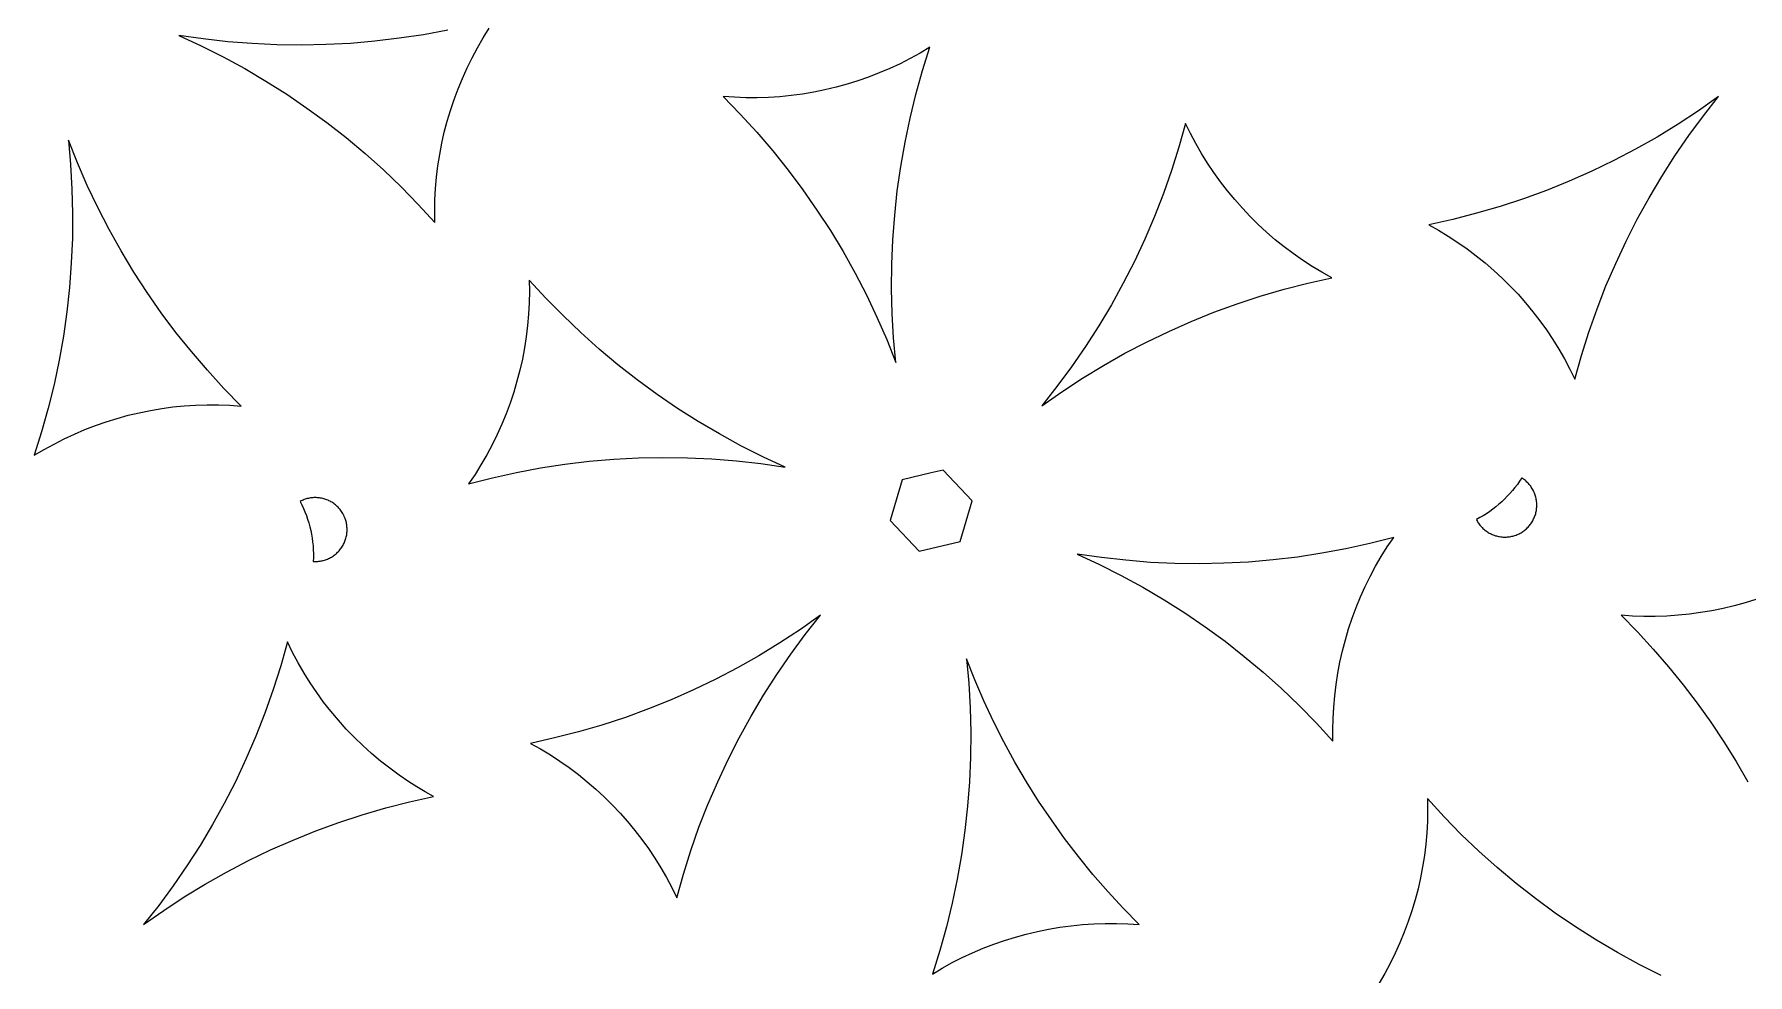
# Model space of a CAD drawing. Header units: millimetres. Extents: x 673 to 1358, y 599 to 1000.
# Drawn here: x 763.2 to 923.8, y 683.9 to 772 of the extents above; entities that cross this region are included whole.
import ezdxf

# ---------------------------------------------------------------- set-up
doc = ezdxf.new("R2010")
doc.units = ezdxf.units.MM
doc.layers.add('Layer 01', color=12, linetype='Continuous', true_color=0xde0000)

msp = doc.modelspace()

# ---------------------------------------------------------------- linework, layer by layer
at = {"layer": 'Layer 01'}
for p, q in [((805.24, 771.68), (805.81, 772.58)), ((779.01, 771.57), (776.73, 771.9)), ((776.73, 771.9), (778.82, 770.94)), ((778.82, 770.94), (780.88, 769.9)), ((781.3, 771.31), (779.01, 771.57)), ((783.59, 771.13), (781.3, 771.31)), ((785.89, 771.02), (783.59, 771.13)), ((788.2, 770.99), (785.89, 771.02)), ((790.5, 771.04), (788.2, 770.99)), ((792.8, 771.16), (790.5, 771.04)), ((795.1, 771.35), (792.8, 771.16)), ((797.38, 771.63), (795.1, 771.35)), ((799.66, 771.97), (797.38, 771.63)), ((801.92, 772.4), (799.66, 771.97)), ((804.71, 770.75), (805.24, 771.68)), ((780.88, 769.9), (782.9, 768.8)), ((803.73, 768.85), (804.21, 769.81)), ((804.21, 769.81), (804.71, 770.75)), ((845.27, 769.74), (844.32, 769.25)), ((846.2, 770.25), (845.27, 769.74)), ((847.12, 770.8), (846.2, 770.25)), ((846.43, 768.6), (847.12, 770.8)), ((782.9, 768.8), (784.88, 767.63)), ((802.89, 766.89), (803.3, 767.88)), ((803.3, 767.88), (803.73, 768.85)), ((841.37, 768), (840.36, 767.65)), ((842.37, 768.39), (841.37, 768)), ((843.35, 768.8), (842.37, 768.39)), ((844.32, 769.25), (843.35, 768.8)), ((845.81, 766.38), (846.43, 768.6)), ((784.88, 767.63), (786.83, 766.39)), ((786.83, 766.39), (788.73, 765.1)), ((802.52, 765.89), (802.89, 766.89)), ((827.73, 766.17), (829.34, 764.52)), ((828.8, 766.1), (827.73, 766.17)), ((833.06, 766.16), (832, 766.09)), ((834.12, 766.27), (833.06, 766.16)), ((835.18, 766.41), (834.12, 766.27)), ((836.23, 766.59), (835.18, 766.41)), ((837.28, 766.8), (836.23, 766.59)), ((838.32, 767.05), (837.28, 766.8)), ((839.35, 767.33), (838.32, 767.05)), ((840.36, 767.65), (839.35, 767.33)), ((845.26, 764.14), (845.81, 766.38)), ((921.05, 766.17), (919.17, 764.84)), ((919.63, 764.36), (921.05, 766.17)), ((788.73, 765.1), (790.59, 763.74)), ((801.87, 763.86), (802.18, 764.88)), ((802.18, 764.88), (802.52, 765.89)), ((829.86, 766.06), (828.8, 766.1)), ((829.34, 764.52), (830.9, 762.82)), ((830.93, 766.06), (829.86, 766.06)), ((832, 766.09), (830.93, 766.06)), ((919.17, 764.84), (917.25, 763.57)), ((790.59, 763.74), (792.41, 762.32)), ((801.6, 762.83), (801.87, 763.86)), ((844.79, 761.89), (845.26, 764.14)), ((871.08, 763.66), (870.46, 761.44)), ((871.55, 762.7), (871.08, 763.66)), ((917.25, 763.57), (915.28, 762.37)), ((918.26, 762.51), (919.63, 764.36)), ((767.21, 759.95), (766.36, 762.09)), ((766.36, 762.09), (766.57, 759.8)), ((792.41, 762.32), (794.17, 760.84)), ((801.17, 760.74), (801.37, 761.79)), ((801.37, 761.79), (801.6, 762.83)), ((830.9, 762.82), (832.4, 761.08)), ((844.39, 759.62), (844.79, 761.89)), ((870.46, 761.44), (869.77, 759.25)), ((872.05, 761.76), (871.55, 762.7)), ((872.59, 760.84), (872.05, 761.76)), ((915.28, 762.37), (913.27, 761.24)), ((916.95, 760.61), (918.26, 762.51)), ((766.57, 759.8), (766.7, 757.5)), ((768.13, 757.84), (767.21, 759.95)), ((794.17, 760.84), (795.89, 759.3)), ((800.88, 758.62), (801, 759.68)), ((801, 759.68), (801.17, 760.74)), ((832.4, 761.08), (833.84, 759.28)), ((873.15, 759.93), (872.59, 760.84)), ((873.74, 759.04), (873.15, 759.93)), ((911.23, 760.17), (909.16, 759.17)), ((913.27, 761.24), (911.23, 760.17)), ((915.71, 758.67), (916.95, 760.61)), ((795.89, 759.3), (797.55, 757.71)), ((800.78, 757.56), (800.88, 758.62)), ((833.84, 759.28), (835.21, 757.43)), ((844.06, 757.34), (844.39, 759.62)), ((869.77, 759.25), (869, 757.08)), ((874.37, 758.18), (873.74, 759.04)), ((875.02, 757.33), (874.37, 758.18)), ((907.05, 758.24), (904.91, 757.38)), ((909.16, 759.17), (907.05, 758.24)), ((914.53, 756.69), (915.71, 758.67)), ((766.7, 757.5), (766.76, 755.2)), ((769.12, 755.76), (768.13, 757.84)), ((797.55, 757.71), (799.16, 756.06)), ((800.7, 755.43), (800.72, 756.5)), ((800.72, 756.5), (800.78, 757.56)), ((835.21, 757.43), (836.53, 755.54)), ((843.82, 755.05), (844.06, 757.34)), ((869, 757.08), (868.17, 754.93)), ((875.7, 756.51), (875.02, 757.33)), ((876.41, 755.71), (875.7, 756.51)), ((902.75, 756.59), (900.56, 755.88)), ((904.91, 757.38), (902.75, 756.59)), ((913.42, 754.67), (914.53, 756.69)), ((766.76, 755.2), (766.74, 752.89)), ((770.18, 753.71), (769.12, 755.76)), ((799.16, 756.06), (800.72, 754.36)), ((800.72, 754.36), (800.7, 755.43)), ((836.53, 755.54), (837.79, 753.61)), ((843.64, 752.75), (843.82, 755.05)), ((868.17, 754.93), (867.26, 752.81)), ((877.14, 754.93), (876.41, 755.71)), ((877.9, 754.18), (877.14, 754.93)), ((898.35, 755.23), (896.12, 754.66)), ((900.56, 755.88), (898.35, 755.23)), ((771.31, 751.7), (770.18, 753.71)), ((837.79, 753.61), (838.98, 751.64)), ((878.68, 753.46), (877.9, 754.18)), ((879.49, 752.76), (878.68, 753.46)), ((896.12, 754.66), (893.87, 754.16)), ((893.87, 754.16), (894.8, 753.64)), ((894.8, 753.64), (895.71, 753.09)), ((912.37, 752.62), (913.42, 754.67)), ((766.74, 752.89), (766.64, 750.59)), ((772.5, 749.73), (771.31, 751.7)), ((843.55, 750.45), (843.64, 752.75)), ((867.26, 752.81), (866.28, 750.73)), ((880.32, 752.09), (879.49, 752.76)), ((881.17, 751.45), (880.32, 752.09)), ((895.71, 753.09), (896.61, 752.51)), ((896.61, 752.51), (897.48, 751.89)), ((897.48, 751.89), (898.33, 751.25)), ((911.4, 750.53), (912.37, 752.62)), ((766.64, 750.59), (766.47, 748.29)), ((838.98, 751.64), (840.1, 749.63)), ((843.53, 748.15), (843.55, 750.45)), ((866.28, 750.73), (865.24, 748.67)), ((882.05, 750.84), (881.17, 751.45)), ((882.94, 750.26), (882.05, 750.84)), ((883.85, 749.71), (882.94, 750.26)), ((898.33, 751.25), (899.17, 750.58)), ((899.17, 750.58), (899.97, 749.88)), ((910.49, 748.42), (911.4, 750.53)), ((773.75, 747.8), (772.5, 749.73)), ((811.12, 747.29), (809.57, 748.98)), ((809.57, 748.98), (809.58, 747.92)), ((840.1, 749.63), (841.16, 747.58)), ((865.24, 748.67), (864.13, 746.66)), ((880.31, 748.11), (882.54, 748.69)), ((882.54, 748.69), (884.79, 749.18)), ((884.79, 749.18), (883.85, 749.71)), ((899.97, 749.88), (900.76, 749.16)), ((900.76, 749.16), (901.52, 748.41)), ((766.47, 748.29), (766.22, 746)), ((775.07, 745.91), (773.75, 747.8)), ((809.56, 746.85), (809.5, 745.78)), ((809.58, 747.92), (809.56, 746.85)), ((812.74, 745.64), (811.12, 747.29)), ((841.16, 747.58), (842.15, 745.5)), ((843.58, 745.85), (843.53, 748.15)), ((875.91, 746.75), (878.09, 747.47)), ((878.09, 747.47), (880.31, 748.11)), ((901.52, 748.41), (902.25, 747.64)), ((902.25, 747.64), (902.96, 746.84)), ((902.96, 746.84), (903.64, 746.01)), ((909.65, 746.27), (910.49, 748.42)), ((766.22, 746), (765.9, 743.72)), ((776.45, 744.07), (775.07, 745.91)), ((809.5, 745.78), (809.41, 744.72)), ((814.4, 744.05), (812.74, 745.64)), ((842.15, 745.5), (843.07, 743.39)), ((843.72, 743.55), (843.58, 745.85)), ((864.13, 746.66), (862.95, 744.68)), ((871.6, 745.1), (873.74, 745.96)), ((873.74, 745.96), (875.91, 746.75)), ((903.64, 746.01), (904.29, 745.17)), ((908.88, 744.1), (909.65, 746.27)), ((765.9, 743.72), (765.5, 741.46)), ((777.89, 742.27), (776.45, 744.07)), ((809.28, 743.66), (809.12, 742.61)), ((809.41, 744.72), (809.28, 743.66)), ((816.12, 742.51), (814.4, 744.05)), ((862.95, 744.68), (861.7, 742.74)), ((867.42, 743.17), (869.5, 744.17)), ((869.5, 744.17), (871.6, 745.1)), ((904.29, 745.17), (904.91, 744.3)), ((904.91, 744.3), (905.5, 743.41)), ((908.19, 741.9), (908.88, 744.1)), ((779.39, 740.52), (777.89, 742.27)), ((809.12, 742.61), (808.92, 741.56)), ((817.88, 741.03), (816.12, 742.51)), ((843.07, 743.39), (843.92, 741.25)), ((843.92, 741.25), (843.72, 743.55)), ((861.7, 742.74), (860.4, 740.84)), ((863.38, 740.97), (865.38, 742.11)), ((865.38, 742.11), (867.42, 743.17)), ((905.5, 743.41), (906.07, 742.51)), ((906.07, 742.51), (906.6, 741.58)), ((765.5, 741.46), (765.03, 739.2)), ((780.95, 738.82), (779.39, 740.52)), ((808.68, 740.52), (808.41, 739.49)), ((808.92, 741.56), (808.68, 740.52)), ((819.69, 739.61), (817.88, 741.03)), ((860.4, 740.84), (859.03, 738.99)), ((861.41, 739.77), (863.38, 740.97)), ((906.6, 741.58), (907.1, 740.64)), ((907.1, 740.64), (907.57, 739.68)), ((907.57, 739.68), (908.19, 741.9)), ((765.03, 739.2), (764.48, 736.96)), ((782.56, 737.17), (780.95, 738.82)), ((808.41, 739.49), (808.11, 738.46)), ((821.55, 738.25), (819.69, 739.61)), ((859.03, 738.99), (857.6, 737.18)), ((859.48, 738.51), (861.41, 739.77)), ((777.23, 737.18), (778.29, 737.25)), ((778.29, 737.25), (779.36, 737.29)), ((779.36, 737.29), (780.42, 737.29)), ((780.42, 737.29), (781.49, 737.25)), ((781.49, 737.25), (782.56, 737.17)), ((807.77, 737.45), (807.4, 736.45)), ((808.11, 738.46), (807.77, 737.45)), ((823.46, 736.95), (821.55, 738.25)), ((857.6, 737.18), (859.48, 738.51)), ((764.48, 736.96), (763.86, 734.74)), ((768.91, 735.35), (769.92, 735.7)), ((769.92, 735.7), (770.94, 736.01)), ((770.94, 736.01), (771.97, 736.3)), ((771.97, 736.3), (773.01, 736.54)), ((773.01, 736.54), (774.05, 736.76)), ((774.05, 736.76), (775.11, 736.93)), ((775.11, 736.93), (776.16, 737.08)), ((776.16, 737.08), (777.23, 737.18)), ((807.4, 736.45), (806.99, 735.46)), ((825.4, 735.72), (823.46, 736.95)), ((827.39, 734.55), (825.4, 735.72)), ((763.86, 734.74), (763.17, 732.55)), ((765.02, 733.61), (765.97, 734.09)), ((765.97, 734.09), (766.94, 734.54)), ((766.94, 734.54), (767.92, 734.96)), ((767.92, 734.96), (768.91, 735.35)), ((806.55, 734.49), (806.08, 733.53)), ((806.99, 735.46), (806.55, 734.49)), ((829.41, 733.45), (827.39, 734.55)), ((763.17, 732.55), (764.08, 733.09)), ((764.08, 733.09), (765.02, 733.61)), ((805.58, 732.59), (805.04, 731.67)), ((806.08, 733.53), (805.58, 732.59)), ((831.47, 732.41), (829.41, 733.45)), ((833.56, 731.44), (831.47, 732.41)), ((805.04, 731.67), (804.48, 730.76)), ((806.11, 730.45), (808.36, 730.95)), ((808.36, 730.95), (810.63, 731.37)), ((810.63, 731.37), (812.9, 731.72)), ((812.9, 731.72), (815.19, 731.99)), ((815.19, 731.99), (817.49, 732.19)), ((817.49, 732.19), (819.79, 732.31)), ((819.79, 732.31), (822.09, 732.36)), ((822.09, 732.36), (824.39, 732.32)), ((824.39, 732.32), (826.69, 732.22)), ((826.69, 732.22), (828.99, 732.04)), ((828.99, 732.04), (831.28, 731.78)), ((831.28, 731.78), (833.56, 731.44)), ((847.24, 730.9), (844.51, 730.25)), ((848.37, 731.17), (847.24, 730.9)), ((851.09, 728.29), (848.37, 731.17)), ((804.48, 730.76), (803.88, 729.88)), ((803.88, 729.88), (806.11, 730.45)), ((844.51, 730.25), (843.38, 726.45)), ((901.73, 729.25), (901.49, 728.97)), ((901.96, 729.53), (901.73, 729.25)), ((902.18, 729.82), (901.96, 729.53)), ((902.39, 730.12), (902.18, 729.82)), ((902.59, 730.43), (902.39, 730.12)), ((902.67, 730.37), (902.59, 730.43)), ((902.76, 730.31), (902.67, 730.37)), ((902.84, 730.25), (902.76, 730.31)), ((902.93, 730.18), (902.84, 730.25)), ((903, 730.12), (902.93, 730.18)), ((903.08, 730.05), (903, 730.12)), ((903.16, 729.97), (903.08, 730.05)), ((903.23, 729.9), (903.16, 729.97)), ((903.3, 729.82), (903.23, 729.9)), ((903.36, 729.74), (903.3, 729.82)), ((903.43, 729.65), (903.36, 729.74)), ((903.49, 729.57), (903.43, 729.65)), ((903.54, 729.48), (903.49, 729.57)), ((903.6, 729.39), (903.54, 729.48)), ((903.65, 729.3), (903.6, 729.39)), ((903.7, 729.21), (903.65, 729.3)), ((903.74, 729.12), (903.7, 729.21)), ((788.17, 728.28), (788.08, 728.23)), ((788.08, 728.23), (788.24, 727.91)), ((788.27, 728.32), (788.17, 728.28)), ((788.24, 727.91), (788.4, 727.58)), ((788.36, 728.36), (788.27, 728.32)), ((788.46, 728.4), (788.36, 728.36)), ((788.4, 727.58), (788.54, 727.24)), ((788.56, 728.44), (788.46, 728.4)), ((788.66, 728.47), (788.56, 728.44)), ((788.76, 728.5), (788.66, 728.47)), ((788.86, 728.52), (788.76, 728.5)), ((788.96, 728.54), (788.86, 728.52)), ((789.06, 728.56), (788.96, 728.54)), ((789.17, 728.57), (789.06, 728.56)), ((789.27, 728.58), (789.17, 728.57)), ((789.38, 728.59), (789.27, 728.58)), ((789.48, 728.59), (789.38, 728.59)), ((789.58, 728.59), (789.48, 728.59)), ((789.69, 728.58), (789.58, 728.59)), ((789.79, 728.57), (789.69, 728.58)), ((789.9, 728.56), (789.79, 728.57)), ((790, 728.55), (789.9, 728.56)), ((790.1, 728.53), (790, 728.55)), ((790.2, 728.5), (790.1, 728.53)), ((790.3, 728.48), (790.2, 728.5)), ((790.4, 728.45), (790.3, 728.48)), ((790.5, 728.42), (790.4, 728.45)), ((790.6, 728.38), (790.5, 728.42)), ((790.7, 728.34), (790.6, 728.38)), ((790.79, 728.29), (790.7, 728.34)), ((790.89, 728.25), (790.79, 728.29)), ((790.98, 728.2), (790.89, 728.25)), ((791.07, 728.15), (790.98, 728.2)), ((791.15, 728.09), (791.07, 728.15)), ((791.24, 728.03), (791.15, 728.09)), ((791.32, 727.97), (791.24, 728.03)), ((791.41, 727.9), (791.32, 727.97)), ((791.49, 727.83), (791.41, 727.9)), ((791.56, 727.76), (791.49, 727.83)), ((791.64, 727.69), (791.56, 727.76)), ((791.71, 727.61), (791.64, 727.69)), ((791.78, 727.54), (791.71, 727.61)), ((849.96, 724.49), (851.09, 728.29)), ((900.17, 727.72), (899.88, 727.5)), ((900.45, 727.96), (900.17, 727.72)), ((900.72, 728.2), (900.45, 727.96)), ((900.99, 728.45), (900.72, 728.2)), ((901.24, 728.71), (900.99, 728.45)), ((901.49, 728.97), (901.24, 728.71)), ((903.78, 729.02), (903.74, 729.12)), ((903.82, 728.92), (903.78, 729.02)), ((903.85, 728.82), (903.82, 728.92)), ((903.89, 728.72), (903.85, 728.82)), ((903.91, 728.62), (903.89, 728.72)), ((903.94, 728.52), (903.91, 728.62)), ((903.96, 728.42), (903.94, 728.52)), ((903.97, 728.32), (903.96, 728.42)), ((903.99, 728.21), (903.97, 728.32)), ((903.98, 727.49), (903.99, 727.59)), ((904, 728.11), (903.99, 728.21)), ((903.99, 727.59), (904, 727.69)), ((904, 728.01), (904, 728.11)), ((904.01, 727.9), (904, 728.01)), ((904, 727.69), (904.01, 727.8)), ((904.01, 727.8), (904.01, 727.9)), ((788.54, 727.24), (788.67, 726.9)), ((788.67, 726.9), (788.79, 726.56)), ((788.79, 726.56), (788.9, 726.21)), ((788.9, 726.21), (789, 725.86)), ((791.84, 727.46), (791.78, 727.54)), ((791.91, 727.37), (791.84, 727.46)), ((791.97, 727.29), (791.91, 727.37)), ((792.02, 727.2), (791.97, 727.29)), ((792.08, 727.11), (792.02, 727.2)), ((792.13, 727.02), (792.08, 727.11)), ((792.18, 726.93), (792.13, 727.02)), ((792.22, 726.83), (792.18, 726.93)), ((792.26, 726.74), (792.22, 726.83)), ((792.3, 726.64), (792.26, 726.74)), ((792.34, 726.54), (792.3, 726.64)), ((792.37, 726.44), (792.34, 726.54)), ((792.4, 726.34), (792.37, 726.44)), ((792.42, 726.24), (792.4, 726.34)), ((792.44, 726.14), (792.42, 726.24)), ((792.46, 726.04), (792.44, 726.14)), ((792.47, 725.93), (792.46, 726.04)), ((843.38, 726.45), (846.1, 723.57)), ((898.66, 726.71), (898.34, 726.54)), ((898.34, 726.54), (898.39, 726.44)), ((898.39, 726.44), (898.44, 726.35)), ((898.44, 726.35), (898.49, 726.27)), ((898.49, 726.27), (898.55, 726.18)), ((898.55, 726.18), (898.61, 726.09)), ((898.61, 726.09), (898.68, 726.01)), ((898.97, 726.89), (898.66, 726.71)), ((898.68, 726.01), (898.74, 725.93)), ((899.28, 727.08), (898.97, 726.89)), ((899.59, 727.29), (899.28, 727.08)), ((899.88, 727.5), (899.59, 727.29)), ((903.25, 725.9), (903.32, 725.98)), ((903.32, 725.98), (903.39, 726.06)), ((903.39, 726.06), (903.45, 726.14)), ((903.45, 726.14), (903.51, 726.23)), ((903.51, 726.23), (903.56, 726.31)), ((903.56, 726.31), (903.62, 726.4)), ((903.62, 726.4), (903.67, 726.5)), ((903.67, 726.5), (903.71, 726.59)), ((903.71, 726.59), (903.76, 726.68)), ((903.76, 726.68), (903.8, 726.78)), ((903.8, 726.78), (903.83, 726.88)), ((903.83, 726.88), (903.87, 726.98)), ((903.87, 726.98), (903.9, 727.08)), ((903.9, 727.08), (903.92, 727.18)), ((903.92, 727.18), (903.95, 727.28)), ((903.95, 727.28), (903.97, 727.38)), ((903.97, 727.38), (903.98, 727.49)), ((789, 725.86), (789.08, 725.5)), ((789.08, 725.5), (789.15, 725.15)), ((789.15, 725.15), (789.21, 724.79)), ((789.21, 724.79), (789.26, 724.43)), ((789.26, 724.43), (789.3, 724.06)), ((792.2, 724.31), (792.24, 724.4)), ((792.24, 724.4), (792.28, 724.5)), ((792.28, 724.5), (792.32, 724.6)), ((792.32, 724.6), (792.35, 724.7)), ((792.35, 724.7), (792.38, 724.8)), ((792.38, 724.8), (792.41, 724.9)), ((792.41, 724.9), (792.43, 725)), ((792.43, 725), (792.45, 725.1)), ((792.45, 725.1), (792.47, 725.21)), ((792.48, 725.83), (792.47, 725.93)), ((792.47, 725.21), (792.48, 725.31)), ((792.49, 725.73), (792.48, 725.83)), ((792.48, 725.31), (792.49, 725.41)), ((792.49, 725.62), (792.49, 725.73)), ((792.49, 725.52), (792.49, 725.62)), ((792.49, 725.41), (792.49, 725.52)), ((846.1, 723.57), (849.96, 724.49)), ((890.59, 724.86), (888.36, 724.29)), ((889.99, 723.98), (890.59, 724.86)), ((898.74, 725.93), (898.81, 725.85)), ((898.81, 725.85), (898.88, 725.78)), ((898.88, 725.78), (898.96, 725.7)), ((898.96, 725.7), (899.03, 725.63)), ((899.03, 725.63), (899.11, 725.57)), ((899.11, 725.57), (899.2, 725.5)), ((899.2, 725.5), (899.28, 725.44)), ((899.28, 725.44), (899.37, 725.38)), ((899.37, 725.38), (899.45, 725.33)), ((899.45, 725.33), (899.54, 725.27)), ((899.54, 725.27), (899.64, 725.22)), ((899.64, 725.22), (899.73, 725.18)), ((899.73, 725.18), (899.82, 725.13)), ((899.82, 725.13), (899.92, 725.09)), ((899.92, 725.09), (900.02, 725.06)), ((900.02, 725.06), (900.12, 725.02)), ((900.12, 725.02), (900.22, 725)), ((900.22, 725), (900.32, 724.97)), ((900.32, 724.97), (900.42, 724.95)), ((900.42, 724.95), (900.52, 724.93)), ((900.52, 724.93), (900.63, 724.91)), ((900.63, 724.91), (900.73, 724.9)), ((900.73, 724.9), (900.83, 724.89)), ((900.83, 724.89), (900.94, 724.89)), ((900.94, 724.89), (901.04, 724.89)), ((901.04, 724.89), (901.15, 724.89)), ((901.15, 724.89), (901.25, 724.9)), ((901.25, 724.9), (901.35, 724.91)), ((901.35, 724.91), (901.46, 724.92)), ((901.46, 724.92), (901.56, 724.94)), ((901.56, 724.94), (901.66, 724.96)), ((901.66, 724.96), (901.76, 724.98)), ((901.76, 724.98), (901.86, 725.01)), ((901.86, 725.01), (901.96, 725.04)), ((901.96, 725.04), (902.06, 725.08)), ((902.06, 725.08), (902.16, 725.12)), ((902.16, 725.12), (902.26, 725.16)), ((902.26, 725.16), (902.35, 725.2)), ((902.35, 725.2), (902.44, 725.25)), ((902.44, 725.25), (902.53, 725.3)), ((902.53, 725.3), (902.62, 725.36)), ((902.62, 725.36), (902.71, 725.41)), ((902.71, 725.41), (902.79, 725.47)), ((902.79, 725.47), (902.88, 725.54)), ((902.88, 725.54), (902.96, 725.6)), ((902.96, 725.6), (903.04, 725.67)), ((903.04, 725.67), (903.11, 725.75)), ((903.11, 725.75), (903.18, 725.82)), ((903.18, 725.82), (903.25, 725.9)), ((789.3, 724.06), (789.32, 723.7)), ((789.32, 723.7), (789.34, 723.34)), ((789.34, 722.97), (789.32, 722.61)), ((789.34, 723.34), (789.34, 722.97)), ((790.36, 722.73), (790.45, 722.76)), ((790.45, 722.76), (790.55, 722.79)), ((790.55, 722.79), (790.65, 722.83)), ((790.65, 722.83), (790.75, 722.87)), ((790.75, 722.87), (790.84, 722.92)), ((790.84, 722.92), (790.93, 722.97)), ((790.93, 722.97), (791.02, 723.02)), ((791.02, 723.02), (791.11, 723.07)), ((791.11, 723.07), (791.2, 723.13)), ((791.2, 723.13), (791.28, 723.19)), ((791.28, 723.19), (791.37, 723.26)), ((791.37, 723.26), (791.45, 723.32)), ((791.45, 723.32), (791.52, 723.39)), ((791.52, 723.39), (791.6, 723.46)), ((791.6, 723.46), (791.67, 723.54)), ((791.67, 723.54), (791.74, 723.61)), ((791.74, 723.61), (791.81, 723.69)), ((791.81, 723.69), (791.88, 723.78)), ((791.88, 723.78), (791.94, 723.86)), ((791.94, 723.86), (792, 723.95)), ((792, 723.95), (792.05, 724.03)), ((792.05, 724.03), (792.11, 724.12)), ((792.11, 724.12), (792.16, 724.22)), ((792.16, 724.22), (792.2, 724.31)), ((863.19, 722.96), (860.91, 723.3)), ((860.91, 723.3), (863, 722.33)), ((865.48, 722.71), (863.19, 722.96)), ((879.28, 722.75), (876.99, 722.55)), ((881.57, 723.02), (879.28, 722.75)), ((883.84, 723.37), (881.57, 723.02)), ((886.11, 723.79), (883.84, 723.37)), ((888.36, 724.29), (886.11, 723.79)), ((888.89, 722.15), (889.43, 723.07)), ((889.43, 723.07), (889.99, 723.98)), ((789.32, 722.61), (789.43, 722.6)), ((789.43, 722.6), (789.53, 722.6)), ((789.53, 722.6), (789.64, 722.6)), ((789.64, 722.6), (789.74, 722.61)), ((789.74, 722.61), (789.85, 722.62)), ((789.85, 722.62), (789.95, 722.64)), ((789.95, 722.64), (790.05, 722.65)), ((790.05, 722.65), (790.15, 722.67)), ((790.15, 722.67), (790.26, 722.7)), ((790.26, 722.7), (790.36, 722.73)), ((863, 722.33), (865.06, 721.3)), ((865.06, 721.3), (867.08, 720.19)), ((867.78, 722.52), (865.48, 722.71)), ((870.08, 722.42), (867.78, 722.52)), ((872.38, 722.39), (870.08, 722.42)), ((874.68, 722.43), (872.38, 722.39)), ((876.99, 722.55), (874.68, 722.43)), ((887.92, 720.25), (888.39, 721.21)), ((888.39, 721.21), (888.89, 722.15)), ((867.08, 720.19), (869.07, 719.02)), ((887.48, 719.28), (887.92, 720.25)), ((869.07, 719.02), (871.01, 717.79)), ((886.7, 717.29), (887.07, 718.29)), ((887.07, 718.29), (887.48, 719.28)), ((920.42, 717.99), (919.36, 717.81)), ((921.46, 718.2), (920.42, 717.99)), ((922.5, 718.45), (921.46, 718.2)), ((923.53, 718.73), (922.5, 718.45)), ((924.55, 719.05), (923.53, 718.73)), ((836.87, 717.56), (834.99, 716.23)), ((835.44, 715.76), (836.87, 717.56)), ((871.01, 717.79), (872.92, 716.49)), ((872.92, 716.49), (874.78, 715.13)), ((886.36, 716.28), (886.7, 717.29)), ((912.98, 717.49), (911.91, 717.57)), ((911.91, 717.57), (913.44, 716.01)), ((914.05, 717.46), (912.98, 717.49)), ((915.11, 717.46), (914.05, 717.46)), ((916.18, 717.49), (915.11, 717.46)), ((917.24, 717.56), (916.18, 717.49)), ((918.31, 717.67), (917.24, 717.56)), ((919.36, 717.81), (918.31, 717.67)), ((786.9, 715.06), (786.27, 712.81)), ((787.38, 714.07), (786.9, 715.06)), ((833.06, 714.97), (831.09, 713.77)), ((834.99, 716.23), (833.06, 714.97)), ((834.08, 713.91), (835.44, 715.76)), ((874.78, 715.13), (876.59, 713.71)), ((885.79, 714.22), (886.06, 715.26)), ((886.06, 715.26), (886.36, 716.28)), ((913.44, 716.01), (914.92, 714.4)), ((787.9, 713.1), (787.38, 714.07)), ((788.45, 712.15), (787.9, 713.1)), ((831.09, 713.77), (829.09, 712.64)), ((832.77, 712.02), (834.08, 713.91)), ((851.34, 711.5), (850.55, 713.49)), ((850.55, 713.49), (850.76, 711.19)), ((876.59, 713.71), (878.36, 712.23)), ((885.35, 712.13), (885.55, 713.18)), ((885.55, 713.18), (885.79, 714.22)), ((914.92, 714.4), (916.35, 712.74)), ((786.27, 712.81), (785.57, 710.59)), ((789.03, 711.22), (788.45, 712.15)), ((827.05, 711.57), (824.97, 710.57)), ((829.09, 712.64), (827.05, 711.57)), ((831.53, 710.08), (832.77, 712.02)), ((852.18, 709.53), (851.34, 711.5)), ((878.36, 712.23), (880.07, 710.7)), ((885.19, 711.08), (885.35, 712.13)), ((916.35, 712.74), (917.73, 711.05)), ((785.57, 710.59), (784.79, 708.39)), ((789.65, 710.31), (789.03, 711.22)), ((790.29, 709.42), (789.65, 710.31)), ((824.97, 710.57), (822.87, 709.64)), ((830.36, 708.11), (831.53, 710.08)), ((850.76, 711.19), (850.89, 708.89)), ((880.07, 710.7), (881.74, 709.1)), ((884.97, 708.96), (885.06, 710.02)), ((885.06, 710.02), (885.19, 711.08)), ((917.73, 711.05), (919.05, 709.31)), ((784.79, 708.39), (783.94, 706.22)), ((790.97, 708.56), (790.29, 709.42)), ((791.68, 707.72), (790.97, 708.56)), ((820.73, 708.78), (818.57, 707.99)), ((822.87, 709.64), (820.73, 708.78)), ((850.89, 708.89), (850.94, 706.58)), ((853.09, 707.6), (852.18, 709.53)), ((881.74, 709.1), (883.35, 707.46)), ((884.91, 707.89), (884.97, 708.96)), ((919.05, 709.31), (920.32, 707.53)), ((792.41, 706.9), (791.68, 707.72)), ((793.17, 706.11), (792.41, 706.9)), ((816.38, 707.27), (814.17, 706.63)), ((818.57, 707.99), (816.38, 707.27)), ((829.25, 706.09), (830.36, 708.11)), ((854.06, 705.69), (853.09, 707.6)), ((883.35, 707.46), (884.9, 705.76)), ((884.89, 706.82), (884.91, 707.89)), ((884.9, 705.76), (884.89, 706.82)), ((920.32, 707.53), (921.53, 705.71)), ((783.94, 706.22), (783.01, 704.07)), ((793.96, 705.35), (793.17, 706.11)), ((794.78, 704.61), (793.96, 705.35)), ((811.93, 706.06), (809.68, 705.56)), ((809.68, 705.56), (810.62, 705.03)), ((814.17, 706.63), (811.93, 706.06)), ((828.2, 704.04), (829.25, 706.09)), ((850.94, 706.58), (850.92, 704.27)), ((855.09, 703.81), (854.06, 705.69)), ((921.53, 705.71), (922.68, 703.85)), ((783.01, 704.07), (782.02, 701.96)), ((795.62, 703.9), (794.78, 704.61)), ((796.48, 703.23), (795.62, 703.9)), ((810.62, 705.03), (811.54, 704.48)), ((811.54, 704.48), (812.43, 703.89)), ((812.43, 703.89), (813.31, 703.28)), ((827.23, 701.96), (828.2, 704.04)), ((850.92, 704.27), (850.83, 701.96)), ((856.17, 701.96), (855.09, 703.81)), ((922.68, 703.85), (923.78, 701.96)), ((782.02, 701.96), (780.98, 699.93)), ((797.37, 702.58), (796.48, 703.23)), ((798.28, 701.96), (797.37, 702.58)), ((799.04, 701.48), (798.28, 701.96)), ((813.31, 703.28), (814.17, 702.64)), ((814.17, 702.64), (815, 701.96)), ((815, 701.96), (815.81, 701.27)), ((826.31, 699.84), (827.23, 701.96)), ((850.83, 701.96), (850.65, 699.67)), ((857.31, 700.15), (856.17, 701.96)), ((798.35, 700.08), (800.6, 700.58)), ((799.81, 701.02), (799.04, 701.48)), ((800.6, 700.58), (799.81, 701.02)), ((815.81, 701.27), (816.59, 700.54)), ((816.59, 700.54), (817.35, 699.79)), ((895.31, 698.68), (893.75, 700.38)), ((893.75, 700.38), (893.77, 699.31)), ((780.98, 699.93), (779.88, 697.94)), ((791.72, 698.15), (793.91, 698.87)), ((793.91, 698.87), (796.12, 699.51)), ((796.12, 699.51), (798.35, 700.08)), ((817.35, 699.79), (818.08, 699.02)), ((818.08, 699.02), (818.78, 698.22)), ((825.47, 697.69), (826.31, 699.84)), ((850.65, 699.67), (850.4, 697.38)), ((858.5, 698.38), (857.31, 700.15)), ((893.77, 699.31), (893.75, 698.25)), ((896.92, 697.03), (895.31, 698.68)), ((779.88, 697.94), (778.71, 695.99)), ((787.42, 696.5), (789.56, 697.36)), ((789.56, 697.36), (791.72, 698.15)), ((818.78, 698.22), (819.46, 697.4)), ((819.46, 697.4), (820.11, 696.56)), ((824.71, 695.51), (825.47, 697.69)), ((850.4, 697.38), (850.08, 695.1)), ((859.74, 696.64), (858.5, 698.38)), ((893.69, 697.18), (893.6, 696.12)), ((893.75, 698.25), (893.69, 697.18)), ((778.71, 695.99), (777.48, 694.07)), ((783.24, 694.57), (785.31, 695.57)), ((785.31, 695.57), (787.42, 696.5)), ((820.11, 696.56), (820.73, 695.69)), ((820.73, 695.69), (821.32, 694.8)), ((824.01, 693.3), (824.71, 695.51)), ((861.04, 694.94), (859.74, 696.64)), ((893.6, 696.12), (893.47, 695.06)), ((898.58, 695.44), (896.92, 697.03)), ((900.3, 693.91), (898.58, 695.44)), ((777.48, 694.07), (776.18, 692.2)), ((781.2, 693.5), (783.24, 694.57)), ((821.32, 694.8), (821.89, 693.9)), ((821.89, 693.9), (822.42, 692.98)), ((850.08, 695.1), (849.68, 692.84)), ((862.39, 693.28), (861.04, 694.94)), ((893.3, 694), (893.1, 692.96)), ((893.47, 695.06), (893.3, 694)), ((902.07, 692.43), (900.3, 693.91)), ((777.23, 691.17), (779.19, 692.37)), ((779.19, 692.37), (781.2, 693.5)), ((822.42, 692.98), (822.92, 692.04)), ((823.39, 691.08), (824.01, 693.3)), ((849.68, 692.84), (849.21, 690.59)), ((863.79, 691.67), (862.39, 693.28)), ((893.1, 692.96), (892.87, 691.91)), ((903.88, 691.01), (902.07, 692.43)), ((776.18, 692.2), (774.83, 690.36)), ((775.3, 689.9), (777.23, 691.17)), ((822.92, 692.04), (823.39, 691.08)), ((865.24, 690.1), (863.79, 691.67)), ((892.6, 690.88), (892.29, 689.86)), ((892.87, 691.91), (892.6, 690.88)), ((905.74, 689.65), (903.88, 691.01)), ((774.83, 690.36), (773.42, 688.58)), ((773.42, 688.58), (775.3, 689.9)), ((849.21, 690.59), (848.66, 688.35)), ((866.74, 688.57), (865.24, 690.1)), ((892.29, 689.86), (891.95, 688.85)), ((907.64, 688.35), (905.74, 689.65)), ((848.66, 688.35), (848.04, 686.14)), ((854.11, 687.09), (855.13, 687.41)), ((855.13, 687.41), (856.15, 687.69)), ((856.15, 687.69), (857.19, 687.94)), ((857.19, 687.94), (858.24, 688.15)), ((858.24, 688.15), (859.29, 688.33)), ((859.29, 688.33), (860.35, 688.47)), ((860.35, 688.47), (861.41, 688.58)), ((861.41, 688.58), (862.48, 688.65)), ((862.48, 688.65), (863.54, 688.68)), ((863.54, 688.68), (864.61, 688.68)), ((864.61, 688.68), (865.68, 688.64)), ((865.68, 688.64), (866.74, 688.57)), ((891.58, 687.85), (891.17, 686.86)), ((891.95, 688.85), (891.58, 687.85)), ((909.59, 687.11), (907.64, 688.35)), ((848.04, 686.14), (847.35, 683.94)), ((850.15, 685.49), (851.12, 685.94)), ((851.12, 685.94), (852.1, 686.36)), ((852.1, 686.36), (853.1, 686.74)), ((853.1, 686.74), (854.11, 687.09)), ((890.74, 685.89), (890.26, 684.93)), ((891.17, 686.86), (890.74, 685.89)), ((911.57, 685.95), (909.59, 687.11)), ((913.59, 684.84), (911.57, 685.95)), ((847.35, 683.94), (848.27, 684.49)), ((848.27, 684.49), (849.2, 685.01)), ((849.2, 685.01), (850.15, 685.49)), ((890.26, 684.93), (889.76, 683.99)), ((915.65, 683.81), (913.59, 684.84)), ((889.76, 683.99), (889.23, 683.07))]:
    msp.add_line(p, q, dxfattribs=at)

doc.saveas('drawing.dxf')
